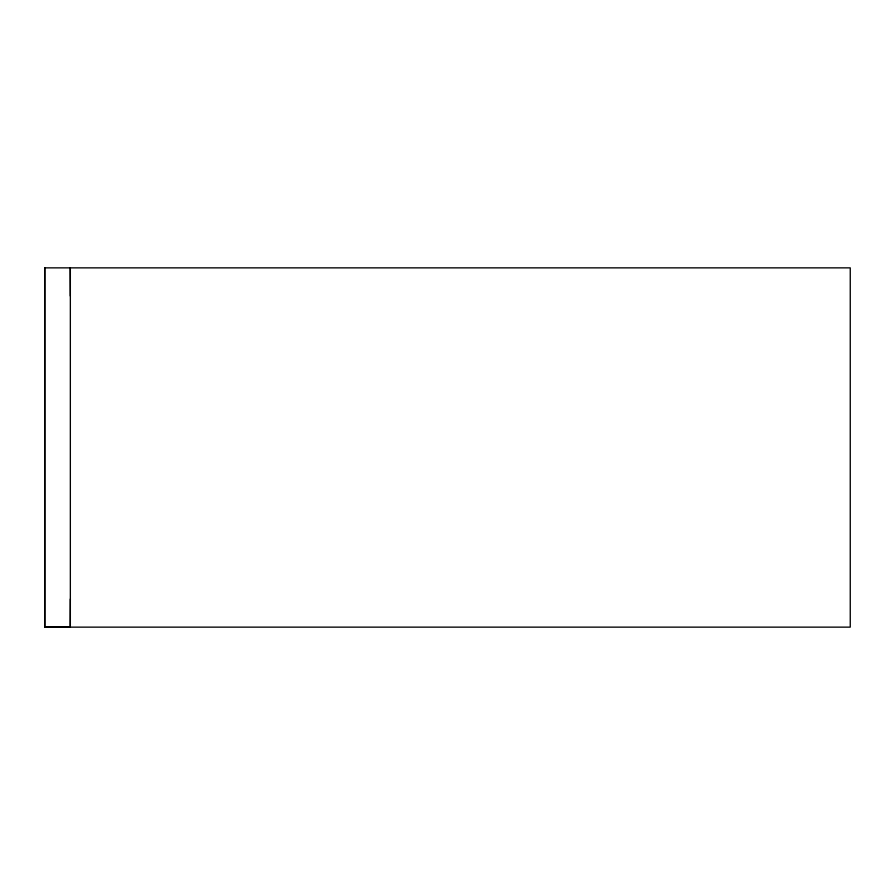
<?xml version="1.0" encoding="UTF-8"?>
<svg xmlns="http://www.w3.org/2000/svg" width="895" height="895" viewBox="0 0 895 895"><rect width="100%" height="100%" fill="white"/><g stroke="black" fill="none" stroke-linecap="round" stroke-linejoin="round"><path stroke-width="1.34" d="M44.75 267.862L44.772 627.138L850.25 627.138L850.25 267.862L44.75 267.862L44.75 627.138L70.347 627.138L70.347 267.862M70.325 295.999L70.19 267.862M70.347 599.001L70.224 627.138"/></g></svg>
